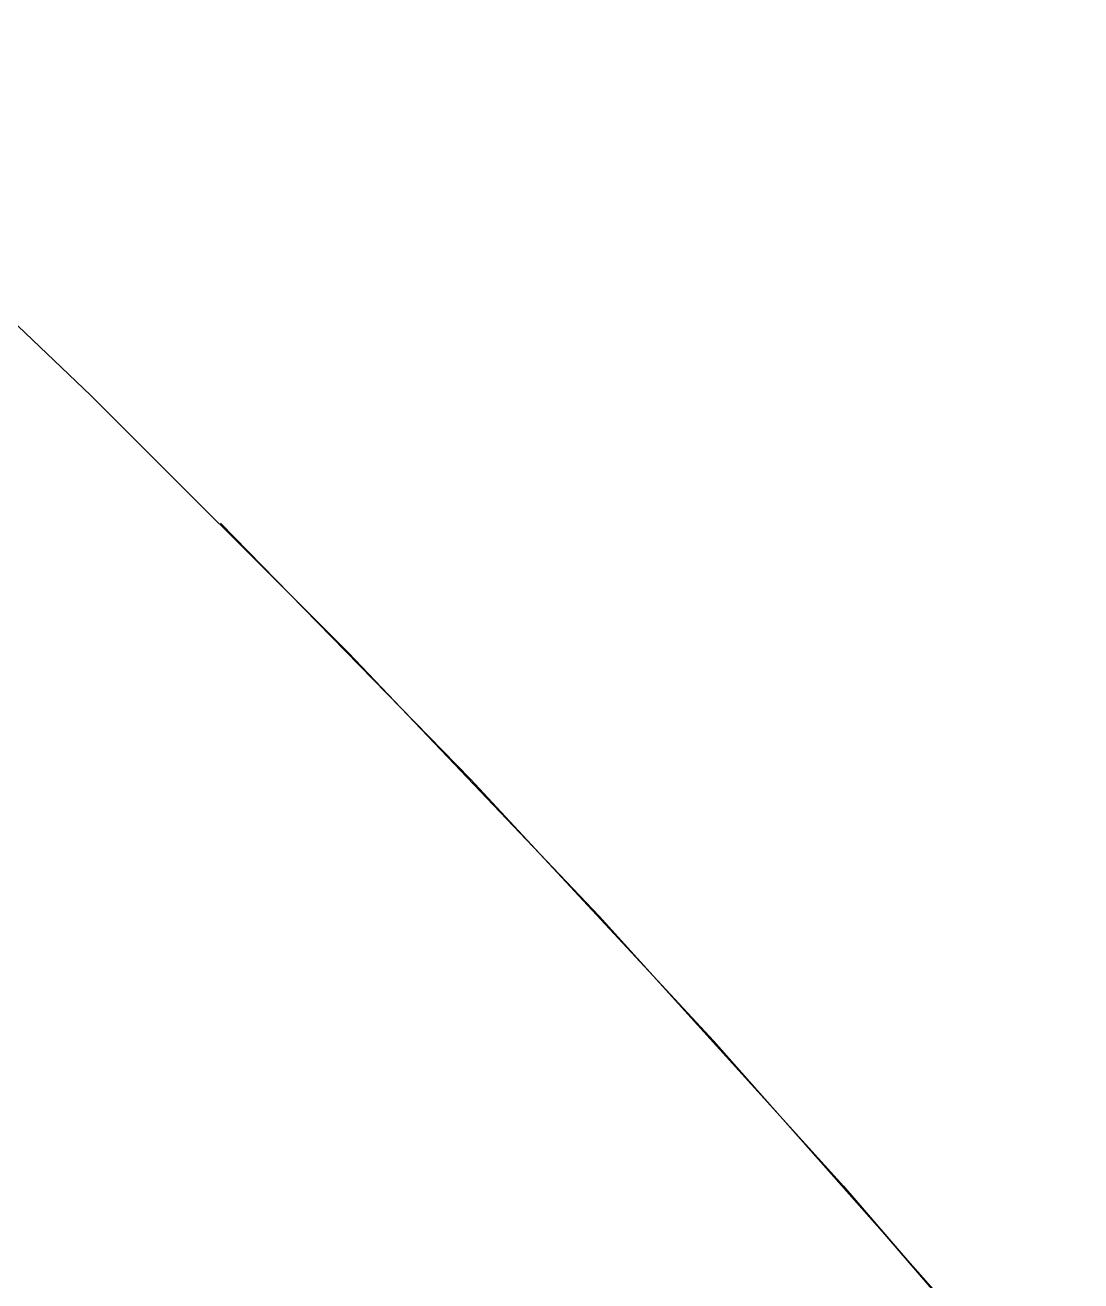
# Model space of a CAD drawing. Header units: metres. Extents: x -20 to 20, y -20 to 20.
# Drawn here: x 13.874 to 15.321, y 13.104 to 14.825 of the extents above; entities that cross this region are included whole.
import ezdxf

# ---------------------------------------------------------------- set-up
doc = ezdxf.new("R2010")
doc.units = ezdxf.units.M

msp = doc.modelspace()

# ---------------------------------------------------------------- meshes
at = {"layer": '10', "color": 2}
mesh = msp.add_polyface(dxfattribs=at)
corners = [(13.7842, 14.4912, 16), (13.4249, 14.8247, 16), (13.7842, 14.4912, 16.5), (13.9647, 14.3173, 17), (13.9647, 14.3173, 17.5), (14.3173, 13.9647, 17.5), (13.6035, 14.661, 17), (13.6035, 14.661, 17.5), (13.9647, 14.3173, 18), (14.3173, 13.9647, 18), (13.6035, 14.661, 18), (13.9647, 14.3173, 18.5), (14.3173, 13.9647, 18.5), (13.6035, 14.661, 18.5), (13.9647, 14.3173, 19), (14.3173, 13.9647, 19), (13.6035, 14.661, 19), (13.9647, 14.3173, 19.5), (14.3173, 13.9647, 19.5), (13.6035, 14.661, 19.5), (13.9647, 14.3173, 20), (14.3173, 13.9647, 20), (13.6035, 14.661, 20), (13.9647, 14.3173, -20), (13.9647, 14.3173, -19.5), (14.3173, 13.9647, -19.5), (13.6035, 14.661, -20), (13.6035, 14.661, -19.5), (13.9647, 14.3173, -19), (14.3173, 13.9647, -19), (13.6035, 14.661, -19), (13.9647, 14.3173, -18.5), (14.3173, 13.9647, -18.5), (13.6035, 14.661, -18.5), (13.9647, 14.3173, -18), (14.3173, 13.9647, -18), (13.6035, 14.661, -18), (13.9647, 14.3173, -17.5), (14.3173, 13.9647, -17.5), (13.6035, 14.661, -17.5), (13.9647, 14.3173, -17), (14.3173, 13.9647, -17), (13.6035, 14.661, -17)]
mesh.append_faces([[corners[k] for k in face] for face in [(0, 1, 2), (3, 4, 5), (3, 6, 4), (6, 7, 4), (4, 8, 9), (4, 7, 8), (7, 10, 8), (8, 11, 12), (8, 10, 11), (10, 13, 11), (11, 14, 15), (11, 13, 14), (13, 16, 14), (14, 17, 18), (14, 16, 17), (16, 19, 17), (17, 20, 21), (17, 19, 20), (19, 22, 20), (23, 24, 25), (23, 26, 24), (26, 27, 24), (24, 28, 29), (24, 27, 28), (27, 30, 28), (28, 31, 32), (28, 30, 31), (30, 33, 31), (31, 34, 35), (31, 33, 34), (33, 36, 34), (34, 37, 38), (34, 36, 37), (36, 39, 37), (37, 40, 41), (37, 39, 40), (39, 42, 40)]], dxfattribs={"color": 2})
mesh = msp.add_polyface(dxfattribs=at)
corners = [(14.1421, 14.1421, 4), (14.1421, 14.1421, 4.5), (14.4845, 13.7913, 4.5), (14.1421, 14.1421, 5), (14.4845, 13.7913, 5), (14.1421, 14.1421, 5.5), (14.4845, 13.7913, 5.5), (14.1421, 14.1421, 6), (14.4845, 13.7913, 6), (14.1421, 14.1421, 6.5), (14.4845, 13.7913, 6.5), (14.1421, 14.1421, 7), (14.4845, 13.7913, 7), (14.1421, 14.1421, 7.5), (14.4845, 13.7913, 7.5), (14.1421, 14.1421, 8), (14.4845, 13.7913, 8), (14.1421, 14.1421, 8.5), (14.4845, 13.7913, 8.5), (14.1421, 14.1421, 9), (14.4845, 13.7913, 9), (14.1421, 14.1421, 9.5), (14.4845, 13.7913, 9.5), (14.1421, 14.1421, 10), (14.4845, 13.7913, 10), (14.1421, 14.1421, 10.5), (14.4845, 13.7913, 10.5), (14.1421, 14.1421, 11), (14.4845, 13.7913, 11), (14.1421, 14.1421, 11.5), (14.4845, 13.7913, 11.5), (14.1421, 14.1421, 12), (14.4845, 13.7913, 12), (14.1421, 14.1421, 12.5), (14.4845, 13.7913, 12.5), (14.1421, 14.1421, 13), (14.4845, 13.7913, 13), (14.1421, 14.1421, 13.5), (14.4845, 13.7913, 13.5), (14.1421, 14.1421, 14), (14.4845, 13.7913, 14), (14.1421, 14.1421, 14.5), (14.4845, 13.7913, 14.5), (14.1421, 14.1421, 15), (14.4845, 13.7913, 15), (14.1421, 14.1421, 15.5), (14.4845, 13.7913, 15.5), (14.1421, 14.1421, 16), (14.4845, 13.7913, 16), (14.1421, 14.1421, 16.5), (14.4845, 13.7913, 16.5), (14.3173, 13.9647, 17), (13.9647, 14.3173, 17), (14.3173, 13.9647, 17.5), (13.9647, 14.3173, 17.5), (14.3173, 13.9647, 18), (13.9647, 14.3173, 18), (14.3173, 13.9647, 18.5), (13.9647, 14.3173, 18.5), (14.3173, 13.9647, 19), (13.9647, 14.3173, 19), (14.3173, 13.9647, 19.5), (13.9647, 14.3173, 19.5), (14.3173, 13.9647, 20), (14.3173, 13.9647, -20), (13.9647, 14.3173, -20), (14.3173, 13.9647, -19.5), (13.9647, 14.3173, -19.5), (14.3173, 13.9647, -19), (13.9647, 14.3173, -19), (14.3173, 13.9647, -18.5), (13.9647, 14.3173, -18.5), (14.3173, 13.9647, -18), (13.9647, 14.3173, -18), (14.3173, 13.9647, -17.5), (13.9647, 14.3173, -17.5), (14.3173, 13.9647, -17)]
mesh.append_faces([[corners[k] for k in face] for face in [(0, 1, 2), (1, 3, 4), (3, 5, 6), (5, 7, 8), (7, 9, 10), (9, 11, 12), (11, 13, 14), (13, 15, 16), (15, 17, 18), (17, 19, 20), (19, 21, 22), (21, 23, 24), (23, 25, 26), (25, 27, 28), (27, 29, 30), (29, 31, 32), (31, 33, 34), (33, 35, 36), (35, 37, 38), (37, 39, 40), (39, 41, 42), (41, 43, 44), (43, 45, 46), (45, 47, 48), (47, 49, 50), (51, 52, 53), (53, 54, 55), (55, 56, 57), (57, 58, 59), (59, 60, 61), (61, 62, 63), (64, 65, 66), (66, 67, 68), (68, 69, 70), (70, 71, 72), (72, 73, 74), (74, 75, 76)]], dxfattribs={"color": 2})
mesh = msp.add_polyface(dxfattribs=at)
corners = [(14.4845, 13.7913, -16.5), (14.1421, 14.1421, -16.5), (14.4845, 13.7913, -16), (14.1421, 14.1421, -16), (14.4845, 13.7913, -15.5), (14.1421, 14.1421, -15.5), (14.4845, 13.7913, -15), (14.1421, 14.1421, -15), (14.4845, 13.7913, -14.5), (14.1421, 14.1421, -14.5), (14.4845, 13.7913, -14), (14.1421, 14.1421, -14), (14.4845, 13.7913, -13.5), (14.1421, 14.1421, -13.5), (14.4845, 13.7913, -13), (14.1421, 14.1421, -13), (14.4845, 13.7913, -12.5), (14.1421, 14.1421, -12.5), (14.4845, 13.7913, -12), (14.1421, 14.1421, -12), (14.4845, 13.7913, -11.5), (14.1421, 14.1421, -11.5), (14.4845, 13.7913, -11), (14.1421, 14.1421, -11), (14.4845, 13.7913, -10.5), (14.1421, 14.1421, -10.5), (14.4845, 13.7913, -10), (14.1421, 14.1421, -10), (14.4845, 13.7913, -9.5), (14.1421, 14.1421, -9.5), (14.4845, 13.7913, -9), (14.1421, 14.1421, -9), (14.4845, 13.7913, -8.5), (14.1421, 14.1421, -8.5), (14.4845, 13.7913, -8), (14.1421, 14.1421, -8), (14.4845, 13.7913, -7.5), (14.1421, 14.1421, -7.5), (14.4845, 13.7913, -7), (14.1421, 14.1421, -7), (14.4845, 13.7913, -6.5), (14.1421, 14.1421, -6.5), (14.4845, 13.7913, -6), (14.1421, 14.1421, -6), (14.4845, 13.7913, -5.5), (14.1421, 14.1421, -5.5), (14.4845, 13.7913, -5), (14.1421, 14.1421, -5), (14.4845, 13.7913, -4.5), (14.1421, 14.1421, -4.5), (14.4845, 13.7913, -4), (14.1421, 14.1421, -4), (14.4845, 13.7913, -3.5), (14.1421, 14.1421, -3.5), (14.4845, 13.7913, -3), (14.1421, 14.1421, -3), (14.4845, 13.7913, -2.5), (14.1421, 14.1421, -2.5), (14.4845, 13.7913, -2), (14.1421, 14.1421, -2), (14.4845, 13.7913, -1.5), (14.1421, 14.1421, -1.5), (14.4845, 13.7913, -1), (14.1421, 14.1421, -1), (14.4845, 13.7913, -0.5), (14.1421, 14.1421, -0.5), (14.4845, 13.7913), (14.3173, 13.9647, -19), (14.3173, 13.9647, -18.5), (14.661, 13.6035, -18.5), (14.3173, 13.9647, -18), (14.661, 13.6035, -18), (14.3173, 13.9647, -17.5), (14.661, 13.6035, -17.5), (14.3173, 13.9647, -17), (14.661, 13.6035, -17)]
mesh.append_faces([[corners[k] for k in face] for face in [(0, 1, 2), (2, 3, 4), (4, 5, 6), (6, 7, 8), (8, 9, 10), (10, 11, 12), (12, 13, 14), (14, 15, 16), (16, 17, 18), (18, 19, 20), (20, 21, 22), (22, 23, 24), (24, 25, 26), (26, 27, 28), (28, 29, 30), (30, 31, 32), (32, 33, 34), (34, 35, 36), (36, 37, 38), (38, 39, 40), (40, 41, 42), (42, 43, 44), (44, 45, 46), (46, 47, 48), (48, 49, 50), (50, 51, 52), (52, 53, 54), (54, 55, 56), (56, 57, 58), (58, 59, 60), (60, 61, 62), (62, 63, 64), (64, 65, 66), (67, 68, 69), (68, 70, 71), (70, 72, 73), (72, 74, 75)]], dxfattribs={"color": 2})
mesh = msp.add_polyface(dxfattribs=at)
corners = [(14.1421, 14.1421, -16.5), (14.1421, 14.1421, -16), (14.4845, 13.7913, -16), (14.1421, 14.1421, -15.5), (14.4845, 13.7913, -15.5), (14.1421, 14.1421, -15), (14.4845, 13.7913, -15), (14.1421, 14.1421, -14.5), (14.4845, 13.7913, -14.5), (14.4845, 13.7913), (14.1421, 14.1421), (14.4845, 13.7913, 0.5), (14.1421, 14.1421, 0.5), (14.4845, 13.7913, 1), (14.1421, 14.1421, 1), (14.4845, 13.7913, 1.5), (14.1421, 14.1421, 1.5), (14.4845, 13.7913, 2), (14.1421, 14.1421, 2), (14.4845, 13.7913, 2.5), (14.1421, 14.1421, 2.5), (14.4845, 13.7913, 3), (14.1421, 14.1421, 3), (14.4845, 13.7913, 3.5), (14.1421, 14.1421, 3.5), (14.4845, 13.7913, 4), (14.1421, 14.1421, 4), (14.4845, 13.7913, 4.5), (14.1421, 14.1421, 4.5), (14.4845, 13.7913, 5), (14.1421, 14.1421, 5), (14.4845, 13.7913, 5.5), (14.1421, 14.1421, 5.5), (14.4845, 13.7913, 6), (14.1421, 14.1421, 6), (14.4845, 13.7913, 6.5), (14.1421, 14.1421, 6.5), (14.4845, 13.7913, 7), (14.1421, 14.1421, 7), (14.4845, 13.7913, 7.5), (14.1421, 14.1421, 7.5), (14.4845, 13.7913, 8), (14.1421, 14.1421, 8), (14.4845, 13.7913, 8.5), (14.1421, 14.1421, 8.5), (14.4845, 13.7913, 9), (14.1421, 14.1421, 9), (14.4845, 13.7913, 9.5), (14.1421, 14.1421, 9.5), (14.4845, 13.7913, 10), (14.1421, 14.1421, 10), (14.4845, 13.7913, 10.5), (14.1421, 14.1421, 10.5), (14.4845, 13.7913, 11), (14.1421, 14.1421, 11), (14.4845, 13.7913, 11.5), (14.1421, 14.1421, 11.5), (14.4845, 13.7913, 12), (14.1421, 14.1421, 12), (14.4845, 13.7913, 12.5), (14.1421, 14.1421, 12.5), (14.4845, 13.7913, 13), (14.1421, 14.1421, 13), (14.4845, 13.7913, 13.5), (14.1421, 14.1421, 13.5), (14.4845, 13.7913, 14), (14.1421, 14.1421, 14), (14.4845, 13.7913, 14.5), (14.1421, 14.1421, 14.5), (14.4845, 13.7913, 15), (14.1421, 14.1421, 15), (14.4845, 13.7913, 15.5), (14.1421, 14.1421, 15.5), (14.4845, 13.7913, 16), (14.1421, 14.1421, 16), (14.4845, 13.7913, 16.5)]
mesh.append_faces([[corners[k] for k in face] for face in [(0, 1, 2), (1, 3, 4), (3, 5, 6), (5, 7, 8), (9, 10, 11), (11, 12, 13), (13, 14, 15), (15, 16, 17), (17, 18, 19), (19, 20, 21), (21, 22, 23), (23, 24, 25), (25, 26, 27), (27, 28, 29), (29, 30, 31), (31, 32, 33), (33, 34, 35), (35, 36, 37), (37, 38, 39), (39, 40, 41), (41, 42, 43), (43, 44, 45), (45, 46, 47), (47, 48, 49), (49, 50, 51), (51, 52, 53), (53, 54, 55), (55, 56, 57), (57, 58, 59), (59, 60, 61), (61, 62, 63), (63, 64, 65), (65, 66, 67), (67, 68, 69), (69, 70, 71), (71, 72, 73), (73, 74, 75)]], dxfattribs={"color": 2})
mesh = msp.add_polyface(dxfattribs=at)
corners = [(14.1421, 14.1421, -14.5), (14.1421, 14.1421, -14), (14.4845, 13.7913, -14), (14.1421, 14.1421, -13.5), (14.4845, 13.7913, -13.5), (14.1421, 14.1421, -13), (14.4845, 13.7913, -13), (14.1421, 14.1421, -12.5), (14.4845, 13.7913, -12.5), (14.1421, 14.1421, -12), (14.4845, 13.7913, -12), (14.1421, 14.1421, -11.5), (14.4845, 13.7913, -11.5), (14.1421, 14.1421, -11), (14.4845, 13.7913, -11), (14.1421, 14.1421, -10.5), (14.4845, 13.7913, -10.5), (14.1421, 14.1421, -10), (14.4845, 13.7913, -10), (14.1421, 14.1421, -9.5), (14.4845, 13.7913, -9.5), (14.1421, 14.1421, -9), (14.4845, 13.7913, -9), (14.1421, 14.1421, -8.5), (14.4845, 13.7913, -8.5), (14.1421, 14.1421, -8), (14.4845, 13.7913, -8), (14.1421, 14.1421, -7.5), (14.4845, 13.7913, -7.5), (14.1421, 14.1421, -7), (14.4845, 13.7913, -7), (14.1421, 14.1421, -6.5), (14.4845, 13.7913, -6.5), (14.1421, 14.1421, -6), (14.4845, 13.7913, -6), (14.1421, 14.1421, -5.5), (14.4845, 13.7913, -5.5), (14.1421, 14.1421, -5), (14.4845, 13.7913, -5), (14.1421, 14.1421, -4.5), (14.4845, 13.7913, -4.5), (14.1421, 14.1421, -4), (14.4845, 13.7913, -4), (14.1421, 14.1421, -3.5), (14.4845, 13.7913, -3.5), (14.1421, 14.1421, -3), (14.4845, 13.7913, -3), (14.1421, 14.1421, -2.5), (14.4845, 13.7913, -2.5), (14.1421, 14.1421, -2), (14.4845, 13.7913, -2), (14.1421, 14.1421, -1.5), (14.4845, 13.7913, -1.5), (14.1421, 14.1421, -1), (14.4845, 13.7913, -1), (14.1421, 14.1421, -0.5), (14.4845, 13.7913, -0.5), (14.1421, 14.1421), (14.4845, 13.7913), (14.1421, 14.1421, 0.5), (14.4845, 13.7913, 0.5), (14.1421, 14.1421, 1), (14.4845, 13.7913, 1), (14.1421, 14.1421, 1.5), (14.4845, 13.7913, 1.5), (14.1421, 14.1421, 2), (14.4845, 13.7913, 2), (14.1421, 14.1421, 2.5), (14.4845, 13.7913, 2.5), (14.1421, 14.1421, 3), (14.4845, 13.7913, 3), (14.1421, 14.1421, 3.5), (14.4845, 13.7913, 3.5), (14.1421, 14.1421, 4), (14.4845, 13.7913, 4)]
mesh.append_faces([[corners[k] for k in face] for face in [(0, 1, 2), (1, 3, 4), (3, 5, 6), (5, 7, 8), (7, 9, 10), (9, 11, 12), (11, 13, 14), (13, 15, 16), (15, 17, 18), (17, 19, 20), (19, 21, 22), (21, 23, 24), (23, 25, 26), (25, 27, 28), (27, 29, 30), (29, 31, 32), (31, 33, 34), (33, 35, 36), (35, 37, 38), (37, 39, 40), (39, 41, 42), (41, 43, 44), (43, 45, 46), (45, 47, 48), (47, 49, 50), (49, 51, 52), (51, 53, 54), (53, 55, 56), (55, 57, 58), (57, 59, 60), (59, 61, 62), (61, 63, 64), (63, 65, 66), (65, 67, 68), (67, 69, 70), (69, 71, 72), (71, 73, 74)]], dxfattribs={"color": 2})
mesh = msp.add_polyface(dxfattribs=at)
corners = [(14.4845, 13.7913, 8), (14.4845, 13.7913, 8.5), (14.8182, 13.4321, 8.5), (14.4845, 13.7913, 9), (14.8182, 13.4321, 9), (14.4845, 13.7913, 9.5), (14.8182, 13.4321, 9.5), (14.4845, 13.7913, 10), (14.8182, 13.4321, 10), (14.4845, 13.7913, 10.5), (14.8182, 13.4321, 10.5), (14.4845, 13.7913, 11), (14.8182, 13.4321, 11), (14.4845, 13.7913, 11.5), (14.8182, 13.4321, 11.5), (14.4845, 13.7913, 12), (14.8182, 13.4321, 12), (14.4845, 13.7913, 12.5), (14.8182, 13.4321, 12.5), (14.4845, 13.7913, 13), (14.8182, 13.4321, 13), (14.4845, 13.7913, 13.5), (14.8182, 13.4321, 13.5), (14.4845, 13.7913, 14), (14.8182, 13.4321, 14), (14.4845, 13.7913, 14.5), (14.8182, 13.4321, 14.5), (14.4845, 13.7913, 15), (14.8182, 13.4321, 15), (14.4845, 13.7913, 15.5), (14.8182, 13.4321, 15.5), (14.4845, 13.7913, 16), (14.8182, 13.4321, 16), (14.4845, 13.7913, 16.5), (14.8182, 13.4321, 16.5), (14.661, 13.6035, 17), (14.3173, 13.9647, 17), (14.661, 13.6035, 17.5), (14.3173, 13.9647, 17.5), (14.661, 13.6035, 18), (14.3173, 13.9647, 18), (14.661, 13.6035, 18.5), (14.3173, 13.9647, 18.5), (14.661, 13.6035, 19), (14.3173, 13.9647, 19), (14.661, 13.6035, 19.5), (14.3173, 13.9647, 19.5), (14.661, 13.6035, 20), (14.3173, 13.9647, 20), (14.661, 13.6035, -20), (14.3173, 13.9647, -20), (14.661, 13.6035, -19.5), (14.3173, 13.9647, -19.5), (14.661, 13.6035, -19), (14.3173, 13.9647, -19), (14.661, 13.6035, -18.5), (14.3173, 13.9647, -18.5), (14.661, 13.6035, -18), (14.3173, 13.9647, -18), (14.661, 13.6035, -17.5), (14.3173, 13.9647, -17.5), (14.661, 13.6035, -17)]
mesh.append_faces([[corners[k] for k in face] for face in [(0, 1, 2), (1, 3, 4), (3, 5, 6), (5, 7, 8), (7, 9, 10), (9, 11, 12), (11, 13, 14), (13, 15, 16), (15, 17, 18), (17, 19, 20), (19, 21, 22), (21, 23, 24), (23, 25, 26), (25, 27, 28), (27, 29, 30), (29, 31, 32), (31, 33, 34), (35, 36, 37), (36, 38, 37), (37, 38, 39), (38, 40, 39), (39, 40, 41), (40, 42, 41), (41, 42, 43), (42, 44, 43), (43, 44, 45), (44, 46, 45), (45, 46, 47), (46, 48, 47), (49, 50, 51), (50, 52, 51), (51, 52, 53), (52, 54, 53), (53, 54, 55), (55, 56, 57), (57, 58, 59), (59, 60, 61)]], dxfattribs={"color": 2})
mesh = msp.add_polyface(dxfattribs=at)
corners = [(14.8182, 13.4321, -16.5), (14.4845, 13.7913, -16.5), (14.8182, 13.4321, -16), (14.4845, 13.7913, -16), (14.8182, 13.4321, -15.5), (14.4845, 13.7913, -15.5), (14.8182, 13.4321, -15), (14.4845, 13.7913, -15), (14.8182, 13.4321, -14.5), (14.4845, 13.7913, -14.5), (14.8182, 13.4321, -14), (14.8182, 13.4321, 12.5), (14.8182, 13.4321, 13), (15.143, 13.0648, 13), (14.8182, 13.4321, 13.5), (15.143, 13.0648, 13.5), (14.8182, 13.4321, 14), (15.143, 13.0648, 14), (14.8182, 13.4321, 14.5), (15.143, 13.0648, 14.5), (14.8182, 13.4321, 15), (15.143, 13.0648, 15), (14.8182, 13.4321, 15.5), (15.143, 13.0648, 15.5), (14.8182, 13.4321, 16), (15.143, 13.0648, 16), (14.8182, 13.4321, 16.5), (15.143, 13.0648, 16.5), (14.9956, 13.2337, 17), (14.661, 13.6035, 17), (14.9956, 13.2337, 17.5), (14.661, 13.6035, 17.5), (14.9956, 13.2337, 18), (14.661, 13.6035, 18), (14.9956, 13.2337, 18.5), (14.661, 13.6035, 18.5), (14.9956, 13.2337, 19), (14.661, 13.6035, 19), (14.9956, 13.2337, 19.5), (14.661, 13.6035, 19.5), (14.9956, 13.2337, 20), (14.661, 13.6035, 20), (14.9956, 13.2337, -20), (14.661, 13.6035, -20), (14.9956, 13.2337, -19.5), (14.661, 13.6035, -19.5), (14.9956, 13.2337, -19), (14.661, 13.6035, -19), (14.9956, 13.2337, -18.5), (14.661, 13.6035, -18.5), (14.9956, 13.2337, -18), (14.661, 13.6035, -18), (14.9956, 13.2337, -17.5), (14.661, 13.6035, -17.5), (14.9956, 13.2337, -17), (14.661, 13.6035, -17)]
mesh.append_faces([[corners[k] for k in face] for face in [(0, 1, 2), (2, 3, 4), (4, 5, 6), (6, 7, 8), (8, 9, 10), (11, 12, 13), (12, 14, 15), (14, 16, 17), (16, 18, 19), (18, 20, 21), (20, 22, 23), (22, 24, 25), (24, 26, 27), (28, 29, 30), (29, 31, 30), (30, 31, 32), (31, 33, 32), (32, 33, 34), (33, 35, 34), (34, 35, 36), (35, 37, 36), (36, 37, 38), (37, 39, 38), (38, 39, 40), (39, 41, 40), (42, 43, 44), (43, 45, 44), (44, 45, 46), (45, 47, 46), (46, 47, 48), (47, 49, 48), (48, 49, 50), (49, 51, 50), (50, 51, 52), (51, 53, 52), (52, 53, 54), (53, 55, 54)]], dxfattribs={"color": 2})
mesh = msp.add_polyface(dxfattribs=at)
corners = [(14.8182, 13.4321, -14), (14.4845, 13.7913, -14), (14.8182, 13.4321, -13.5), (14.4845, 13.7913, -13.5), (14.8182, 13.4321, -13), (14.4845, 13.7913, -13), (14.8182, 13.4321, -12.5), (14.4845, 13.7913, -12.5), (14.8182, 13.4321, -12), (14.4845, 13.7913, -12), (14.8182, 13.4321, -11.5), (14.4845, 13.7913, -11.5), (14.8182, 13.4321, -11), (14.4845, 13.7913, -11), (14.8182, 13.4321, -10.5), (14.4845, 13.7913, -10.5), (14.8182, 13.4321, -10), (14.4845, 13.7913, -10), (14.8182, 13.4321, -9.5), (14.4845, 13.7913, -9.5), (14.8182, 13.4321, -9), (14.4845, 13.7913, -9), (14.8182, 13.4321, -8.5), (14.4845, 13.7913, -8.5), (14.8182, 13.4321, -8), (14.4845, 13.7913, -8), (14.8182, 13.4321, -7.5), (14.4845, 13.7913, -7.5), (14.8182, 13.4321, -7), (14.4845, 13.7913, -7), (14.8182, 13.4321, -6.5), (14.4845, 13.7913, -6.5), (14.8182, 13.4321, -6), (14.4845, 13.7913, -6), (14.8182, 13.4321, -5.5), (14.4845, 13.7913, -5.5), (14.8182, 13.4321, -5), (14.4845, 13.7913, -5), (14.8182, 13.4321, -4.5), (14.4845, 13.7913, -4.5), (14.8182, 13.4321, -4), (14.4845, 13.7913, -4), (14.8182, 13.4321, -3.5), (14.4845, 13.7913, -3.5), (14.8182, 13.4321, -3), (14.4845, 13.7913, -3), (14.8182, 13.4321, -2.5), (14.4845, 13.7913, -2.5), (14.8182, 13.4321, -2), (14.4845, 13.7913, -2), (14.8182, 13.4321, -1.5), (14.4845, 13.7913, -1.5), (14.8182, 13.4321, -1), (14.4845, 13.7913, -1), (14.8182, 13.4321, -0.5), (14.4845, 13.7913, -0.5), (14.8182, 13.4321), (14.4845, 13.7913), (14.8182, 13.4321, 0.5), (14.4845, 13.7913, 0.5), (14.8182, 13.4321, 1), (14.4845, 13.7913, 1), (14.8182, 13.4321, 1.5), (14.4845, 13.7913, 1.5), (14.8182, 13.4321, 2), (14.4845, 13.7913, 2), (14.8182, 13.4321, 2.5), (14.4845, 13.7913, 2.5), (14.8182, 13.4321, 3), (14.4845, 13.7913, 3), (14.8182, 13.4321, 3.5), (14.4845, 13.7913, 3.5), (14.8182, 13.4321, 4)]
mesh.append_faces([[corners[k] for k in face] for face in [(0, 1, 2), (2, 3, 4), (4, 5, 6), (6, 7, 8), (8, 9, 10), (10, 11, 12), (12, 13, 14), (14, 15, 16), (16, 17, 18), (18, 19, 20), (20, 21, 22), (22, 23, 24), (24, 25, 26), (26, 27, 28), (28, 29, 30), (30, 31, 32), (32, 33, 34), (34, 35, 36), (36, 37, 38), (38, 39, 40), (40, 41, 42), (42, 43, 44), (44, 45, 46), (46, 47, 48), (48, 49, 50), (50, 51, 52), (52, 53, 54), (54, 55, 56), (56, 57, 58), (58, 59, 60), (60, 61, 62), (62, 63, 64), (64, 65, 66), (66, 67, 68), (68, 69, 70), (70, 71, 72)]], dxfattribs={"color": 2})
mesh = msp.add_polyface(dxfattribs=at)
corners = [(14.4845, 13.7913, -16.5), (14.4845, 13.7913, -16), (14.8182, 13.4321, -16), (14.4845, 13.7913, -15.5), (14.8182, 13.4321, -15.5), (14.4845, 13.7913, -15), (14.8182, 13.4321, -15), (14.4845, 13.7913, -14.5), (14.8182, 13.4321, -14.5), (14.4845, 13.7913, -14), (14.8182, 13.4321, -14), (14.4845, 13.7913, -13.5), (14.8182, 13.4321, -13.5), (14.4845, 13.7913, -13), (14.8182, 13.4321, -13), (14.4845, 13.7913, -12.5), (14.8182, 13.4321, -12.5), (14.4845, 13.7913, -12), (14.8182, 13.4321, -12), (14.4845, 13.7913, -11.5), (14.8182, 13.4321, -11.5), (14.4845, 13.7913, -11), (14.8182, 13.4321, -11), (14.4845, 13.7913, -10.5), (14.8182, 13.4321, -10.5), (14.8182, 13.4321, 4), (14.4845, 13.7913, 4), (14.8182, 13.4321, 4.5), (14.4845, 13.7913, 4.5), (14.8182, 13.4321, 5), (14.4845, 13.7913, 5), (14.8182, 13.4321, 5.5), (14.4845, 13.7913, 5.5), (14.8182, 13.4321, 6), (14.4845, 13.7913, 6), (14.8182, 13.4321, 6.5), (14.4845, 13.7913, 6.5), (14.8182, 13.4321, 7), (14.4845, 13.7913, 7), (14.8182, 13.4321, 7.5), (14.4845, 13.7913, 7.5), (14.8182, 13.4321, 8), (14.4845, 13.7913, 8), (14.8182, 13.4321, 8.5), (14.4845, 13.7913, 8.5), (14.8182, 13.4321, 9), (14.4845, 13.7913, 9), (14.8182, 13.4321, 9.5), (14.4845, 13.7913, 9.5), (14.8182, 13.4321, 10), (14.4845, 13.7913, 10), (14.8182, 13.4321, 10.5), (14.4845, 13.7913, 10.5), (14.8182, 13.4321, 11), (14.4845, 13.7913, 11), (14.8182, 13.4321, 11.5), (14.4845, 13.7913, 11.5), (14.8182, 13.4321, 12), (14.4845, 13.7913, 12), (14.8182, 13.4321, 12.5), (14.4845, 13.7913, 12.5), (14.8182, 13.4321, 13), (14.4845, 13.7913, 13), (14.8182, 13.4321, 13.5), (14.4845, 13.7913, 13.5), (14.8182, 13.4321, 14), (14.4845, 13.7913, 14), (14.8182, 13.4321, 14.5), (14.4845, 13.7913, 14.5), (14.8182, 13.4321, 15), (14.4845, 13.7913, 15), (14.8182, 13.4321, 15.5), (14.4845, 13.7913, 15.5), (14.8182, 13.4321, 16), (14.4845, 13.7913, 16), (14.8182, 13.4321, 16.5)]
mesh.append_faces([[corners[k] for k in face] for face in [(0, 1, 2), (1, 3, 4), (3, 5, 6), (5, 7, 8), (7, 9, 10), (9, 11, 12), (11, 13, 14), (13, 15, 16), (15, 17, 18), (17, 19, 20), (19, 21, 22), (21, 23, 24), (25, 26, 27), (27, 28, 29), (29, 30, 31), (31, 32, 33), (33, 34, 35), (35, 36, 37), (37, 38, 39), (39, 40, 41), (41, 42, 43), (43, 44, 45), (45, 46, 47), (47, 48, 49), (49, 50, 51), (51, 52, 53), (53, 54, 55), (55, 56, 57), (57, 58, 59), (59, 60, 61), (61, 62, 63), (63, 64, 65), (65, 66, 67), (67, 68, 69), (69, 70, 71), (71, 72, 73), (73, 74, 75)]], dxfattribs={"color": 2})
mesh = msp.add_polyface(dxfattribs=at)
corners = [(14.4845, 13.7913, -10.5), (14.4845, 13.7913, -10), (14.8182, 13.4321, -10), (14.4845, 13.7913, -9.5), (14.8182, 13.4321, -9.5), (14.4845, 13.7913, -9), (14.8182, 13.4321, -9), (14.4845, 13.7913, -8.5), (14.8182, 13.4321, -8.5), (14.4845, 13.7913, -8), (14.8182, 13.4321, -8), (14.4845, 13.7913, -7.5), (14.8182, 13.4321, -7.5), (14.4845, 13.7913, -7), (14.8182, 13.4321, -7), (14.4845, 13.7913, -6.5), (14.8182, 13.4321, -6.5), (14.4845, 13.7913, -6), (14.8182, 13.4321, -6), (14.4845, 13.7913, -5.5), (14.8182, 13.4321, -5.5), (14.4845, 13.7913, -5), (14.8182, 13.4321, -5), (14.4845, 13.7913, -4.5), (14.8182, 13.4321, -4.5), (14.4845, 13.7913, -4), (14.8182, 13.4321, -4), (14.4845, 13.7913, -3.5), (14.8182, 13.4321, -3.5), (14.4845, 13.7913, -3), (14.8182, 13.4321, -3), (14.4845, 13.7913, -2.5), (14.8182, 13.4321, -2.5), (14.4845, 13.7913, -2), (14.8182, 13.4321, -2), (14.4845, 13.7913, -1.5), (14.8182, 13.4321, -1.5), (14.4845, 13.7913, -1), (14.8182, 13.4321, -1), (14.4845, 13.7913, -0.5), (14.8182, 13.4321, -0.5), (14.4845, 13.7913), (14.8182, 13.4321), (14.4845, 13.7913, 0.5), (14.8182, 13.4321, 0.5), (14.4845, 13.7913, 1), (14.8182, 13.4321, 1), (14.4845, 13.7913, 1.5), (14.8182, 13.4321, 1.5), (14.4845, 13.7913, 2), (14.8182, 13.4321, 2), (14.4845, 13.7913, 2.5), (14.8182, 13.4321, 2.5), (14.4845, 13.7913, 3), (14.8182, 13.4321, 3), (14.4845, 13.7913, 3.5), (14.8182, 13.4321, 3.5), (14.4845, 13.7913, 4), (14.8182, 13.4321, 4), (14.4845, 13.7913, 4.5), (14.8182, 13.4321, 4.5), (14.4845, 13.7913, 5), (14.8182, 13.4321, 5), (14.4845, 13.7913, 5.5), (14.8182, 13.4321, 5.5), (14.4845, 13.7913, 6), (14.8182, 13.4321, 6), (14.4845, 13.7913, 6.5), (14.8182, 13.4321, 6.5), (14.4845, 13.7913, 7), (14.8182, 13.4321, 7), (14.4845, 13.7913, 7.5), (14.8182, 13.4321, 7.5), (14.4845, 13.7913, 8), (14.8182, 13.4321, 8)]
mesh.append_faces([[corners[k] for k in face] for face in [(0, 1, 2), (1, 3, 4), (3, 5, 6), (5, 7, 8), (7, 9, 10), (9, 11, 12), (11, 13, 14), (13, 15, 16), (15, 17, 18), (17, 19, 20), (19, 21, 22), (21, 23, 24), (23, 25, 26), (25, 27, 28), (27, 29, 30), (29, 31, 32), (31, 33, 34), (33, 35, 36), (35, 37, 38), (37, 39, 40), (39, 41, 42), (41, 43, 44), (43, 45, 46), (45, 47, 48), (47, 49, 50), (49, 51, 52), (51, 53, 54), (53, 55, 56), (55, 57, 58), (57, 59, 60), (59, 61, 62), (61, 63, 64), (63, 65, 66), (65, 67, 68), (67, 69, 70), (69, 71, 72), (71, 73, 74)]], dxfattribs={"color": 2})
mesh = msp.add_polyface(dxfattribs=at)
corners = [(15.143, 13.0648, -16.5), (14.8182, 13.4321, -16.5), (15.143, 13.0648, -16), (14.8182, 13.4321, -16), (15.143, 13.0648, -15.5), (14.8182, 13.4321, -15.5), (15.143, 13.0648, -15), (14.8182, 13.4321, -15), (15.143, 13.0648, -14.5), (14.8182, 13.4321, -14.5), (15.143, 13.0648, -14), (14.8182, 13.4321, -14), (15.143, 13.0648, -13.5), (14.8182, 13.4321, -13.5), (15.143, 13.0648, -13), (14.8182, 13.4321, -13), (15.143, 13.0648, -12.5), (14.8182, 13.4321, -12.5), (15.143, 13.0648, -12), (14.8182, 13.4321, -12), (15.143, 13.0648, -11.5), (14.8182, 13.4321, -11.5), (15.143, 13.0648, -11), (14.8182, 13.4321, -11), (15.143, 13.0648, -10.5), (14.8182, 13.4321, -10.5), (15.143, 13.0648, -10), (15.3209, 12.8558, 17), (14.9956, 13.2337, 17), (15.3209, 12.8558, 17.5), (14.9956, 13.2337, 17.5), (15.3209, 12.8558, 18), (14.9956, 13.2337, 18), (15.3209, 12.8558, 18.5), (14.9956, 13.2337, 18.5), (15.3209, 12.8558, 19), (14.9956, 13.2337, 19), (15.3209, 12.8558, 19.5), (14.9956, 13.2337, 19.5), (15.3209, 12.8558, 20), (14.9956, 13.2337, 20), (15.3209, 12.8558, -20), (14.9956, 13.2337, -20), (15.3209, 12.8558, -19.5), (14.9956, 13.2337, -19.5), (15.3209, 12.8558, -19), (14.9956, 13.2337, -19), (15.3209, 12.8558, -18.5), (14.9956, 13.2337, -18.5), (15.3209, 12.8558, -18), (14.9956, 13.2337, -18), (15.3209, 12.8558, -17.5), (14.9956, 13.2337, -17.5), (15.3209, 12.8558, -17), (14.9956, 13.2337, -17)]
mesh.append_faces([[corners[k] for k in face] for face in [(0, 1, 2), (2, 3, 4), (4, 5, 6), (6, 7, 8), (8, 9, 10), (10, 11, 12), (12, 13, 14), (14, 15, 16), (16, 17, 18), (18, 19, 20), (20, 21, 22), (22, 23, 24), (24, 25, 26), (27, 28, 29), (28, 30, 29), (29, 30, 31), (30, 32, 31), (31, 32, 33), (32, 34, 33), (33, 34, 35), (34, 36, 35), (35, 36, 37), (36, 38, 37), (37, 38, 39), (38, 40, 39), (41, 42, 43), (42, 44, 43), (43, 44, 45), (44, 46, 45), (45, 46, 47), (46, 48, 47), (47, 48, 49), (48, 50, 49), (49, 50, 51), (50, 52, 51), (51, 52, 53), (52, 54, 53)]], dxfattribs={"color": 2})
mesh = msp.add_polyface(dxfattribs=at)
corners = [(15.143, 13.0648, -10), (14.8182, 13.4321, -10), (15.143, 13.0648, -9.5), (14.8182, 13.4321, -9.5), (15.143, 13.0648, -9), (14.8182, 13.4321, -9), (15.143, 13.0648, -8.5), (14.8182, 13.4321, -8.5), (15.143, 13.0648, -8), (14.8182, 13.4321, -8), (15.143, 13.0648, -7.5), (14.8182, 13.4321, -7.5), (15.143, 13.0648, -7), (14.8182, 13.4321, -7), (15.143, 13.0648, -6.5), (14.8182, 13.4321, -6.5), (15.143, 13.0648, -6), (14.8182, 13.4321, -6), (15.143, 13.0648, -5.5), (14.8182, 13.4321, -5.5), (15.143, 13.0648, -5), (14.8182, 13.4321, -5), (15.143, 13.0648, -4.5), (14.8182, 13.4321, -4.5), (15.143, 13.0648, -4), (14.8182, 13.4321, -4), (15.143, 13.0648, -3.5), (14.8182, 13.4321, -3.5), (15.143, 13.0648, -3), (14.8182, 13.4321, -3), (15.143, 13.0648, -2.5), (14.8182, 13.4321, -2.5), (15.143, 13.0648, -2), (14.8182, 13.4321, -2), (15.143, 13.0648, -1.5), (14.8182, 13.4321, -1.5), (15.143, 13.0648, -1), (14.8182, 13.4321, -1), (15.143, 13.0648, -0.5), (14.8182, 13.4321, -0.5), (15.143, 13.0648), (14.8182, 13.4321), (15.143, 13.0648, 0.5), (14.8182, 13.4321, 0.5), (15.143, 13.0648, 1), (14.8182, 13.4321, 1), (15.143, 13.0648, 1.5), (14.8182, 13.4321, 1.5), (15.143, 13.0648, 2), (14.8182, 13.4321, 2), (15.143, 13.0648, 2.5), (14.8182, 13.4321, 2.5), (15.143, 13.0648, 3), (14.8182, 13.4321, 3), (15.143, 13.0648, 3.5), (14.8182, 13.4321, 3.5), (15.143, 13.0648, 4), (14.8182, 13.4321, 4), (15.143, 13.0648, 4.5), (14.8182, 13.4321, 4.5), (15.143, 13.0648, 5), (14.8182, 13.4321, 5), (15.143, 13.0648, 5.5), (14.8182, 13.4321, 5.5), (15.143, 13.0648, 6), (14.8182, 13.4321, 6), (15.143, 13.0648, 6.5), (14.8182, 13.4321, 6.5), (15.143, 13.0648, 7), (14.8182, 13.4321, 7), (15.143, 13.0648, 7.5), (14.8182, 13.4321, 7.5), (15.143, 13.0648, 8), (14.8182, 13.4321, 8), (15.143, 13.0648, 8.5)]
mesh.append_faces([[corners[k] for k in face] for face in [(0, 1, 2), (2, 3, 4), (4, 5, 6), (6, 7, 8), (8, 9, 10), (10, 11, 12), (12, 13, 14), (14, 15, 16), (16, 17, 18), (18, 19, 20), (20, 21, 22), (22, 23, 24), (24, 25, 26), (26, 27, 28), (28, 29, 30), (30, 31, 32), (32, 33, 34), (34, 35, 36), (36, 37, 38), (38, 39, 40), (40, 41, 42), (42, 43, 44), (44, 45, 46), (46, 47, 48), (48, 49, 50), (50, 51, 52), (52, 53, 54), (54, 55, 56), (56, 57, 58), (58, 59, 60), (60, 61, 62), (62, 63, 64), (64, 65, 66), (66, 67, 68), (68, 69, 70), (70, 71, 72), (72, 73, 74)]], dxfattribs={"color": 2})
mesh = msp.add_polyface(dxfattribs=at)
corners = [(14.8182, 13.4321, -16.5), (14.8182, 13.4321, -16), (15.143, 13.0648, -16), (14.8182, 13.4321, -15.5), (15.143, 13.0648, -15.5), (14.8182, 13.4321, -15), (15.143, 13.0648, -15), (14.8182, 13.4321, -14.5), (15.143, 13.0648, -14.5), (14.8182, 13.4321, -14), (15.143, 13.0648, -14), (14.8182, 13.4321, -13.5), (15.143, 13.0648, -13.5), (14.8182, 13.4321, -13), (15.143, 13.0648, -13), (14.8182, 13.4321, -12.5), (15.143, 13.0648, -12.5), (14.8182, 13.4321, -12), (15.143, 13.0648, -12), (14.8182, 13.4321, -11.5), (15.143, 13.0648, -11.5), (14.8182, 13.4321, -11), (15.143, 13.0648, -11), (14.8182, 13.4321, -10.5), (15.143, 13.0648, -10.5), (14.8182, 13.4321, -10), (15.143, 13.0648, -10), (14.8182, 13.4321, -9.5), (15.143, 13.0648, -9.5), (14.8182, 13.4321, -9), (15.143, 13.0648, -9), (14.8182, 13.4321, -8.5), (15.143, 13.0648, -8.5), (14.8182, 13.4321, -8), (15.143, 13.0648, -8), (14.8182, 13.4321, -7.5), (15.143, 13.0648, -7.5), (14.8182, 13.4321, -7), (15.143, 13.0648, -7), (14.8182, 13.4321, -6.5), (15.143, 13.0648, -6.5), (14.8182, 13.4321, -6), (15.143, 13.0648, -6), (15.143, 13.0648, 8.5), (14.8182, 13.4321, 8.5), (15.143, 13.0648, 9), (14.8182, 13.4321, 9), (15.143, 13.0648, 9.5), (14.8182, 13.4321, 9.5), (15.143, 13.0648, 10), (14.8182, 13.4321, 10), (15.143, 13.0648, 10.5), (14.8182, 13.4321, 10.5), (15.143, 13.0648, 11), (14.8182, 13.4321, 11), (15.143, 13.0648, 11.5), (14.8182, 13.4321, 11.5), (15.143, 13.0648, 12), (14.8182, 13.4321, 12), (15.143, 13.0648, 12.5), (14.8182, 13.4321, 12.5), (15.143, 13.0648, 13), (14.8182, 13.4321, 13), (15.143, 13.0648, 13.5), (14.8182, 13.4321, 13.5), (15.143, 13.0648, 14), (14.8182, 13.4321, 14), (15.143, 13.0648, 14.5), (14.8182, 13.4321, 14.5), (15.143, 13.0648, 15), (14.8182, 13.4321, 15), (15.143, 13.0648, 15.5), (14.8182, 13.4321, 15.5), (15.143, 13.0648, 16), (14.8182, 13.4321, 16), (15.143, 13.0648, 16.5)]
mesh.append_faces([[corners[k] for k in face] for face in [(0, 1, 2), (1, 3, 4), (3, 5, 6), (5, 7, 8), (7, 9, 10), (9, 11, 12), (11, 13, 14), (13, 15, 16), (15, 17, 18), (17, 19, 20), (19, 21, 22), (21, 23, 24), (23, 25, 26), (25, 27, 28), (27, 29, 30), (29, 31, 32), (31, 33, 34), (33, 35, 36), (35, 37, 38), (37, 39, 40), (39, 41, 42), (43, 44, 45), (45, 46, 47), (47, 48, 49), (49, 50, 51), (51, 52, 53), (53, 54, 55), (55, 56, 57), (57, 58, 59), (59, 60, 61), (61, 62, 63), (63, 64, 65), (65, 66, 67), (67, 68, 69), (69, 70, 71), (71, 72, 73), (73, 74, 75)]], dxfattribs={"color": 2})
mesh = msp.add_polyface(dxfattribs=at)
corners = [(14.8182, 13.4321, -6), (14.8182, 13.4321, -5.5), (15.143, 13.0648, -5.5), (14.8182, 13.4321, -5), (15.143, 13.0648, -5), (14.8182, 13.4321, -4.5), (15.143, 13.0648, -4.5), (14.8182, 13.4321, -4), (15.143, 13.0648, -4), (14.8182, 13.4321, -3.5), (15.143, 13.0648, -3.5), (14.8182, 13.4321, -3), (15.143, 13.0648, -3), (14.8182, 13.4321, -2.5), (15.143, 13.0648, -2.5), (14.8182, 13.4321, -2), (15.143, 13.0648, -2), (14.8182, 13.4321, -1.5), (15.143, 13.0648, -1.5), (14.8182, 13.4321, -1), (15.143, 13.0648, -1), (14.8182, 13.4321, -0.5), (15.143, 13.0648, -0.5), (14.8182, 13.4321), (15.143, 13.0648), (14.8182, 13.4321, 0.5), (15.143, 13.0648, 0.5), (14.8182, 13.4321, 1), (15.143, 13.0648, 1), (14.8182, 13.4321, 1.5), (15.143, 13.0648, 1.5), (14.8182, 13.4321, 2), (15.143, 13.0648, 2), (14.8182, 13.4321, 2.5), (15.143, 13.0648, 2.5), (14.8182, 13.4321, 3), (15.143, 13.0648, 3), (14.8182, 13.4321, 3.5), (15.143, 13.0648, 3.5), (14.8182, 13.4321, 4), (15.143, 13.0648, 4), (14.8182, 13.4321, 4.5), (15.143, 13.0648, 4.5), (14.8182, 13.4321, 5), (15.143, 13.0648, 5), (14.8182, 13.4321, 5.5), (15.143, 13.0648, 5.5), (14.8182, 13.4321, 6), (15.143, 13.0648, 6), (14.8182, 13.4321, 6.5), (15.143, 13.0648, 6.5), (14.8182, 13.4321, 7), (15.143, 13.0648, 7), (14.8182, 13.4321, 7.5), (15.143, 13.0648, 7.5), (14.8182, 13.4321, 8), (15.143, 13.0648, 8), (14.8182, 13.4321, 8.5), (15.143, 13.0648, 8.5), (14.8182, 13.4321, 9), (15.143, 13.0648, 9), (14.8182, 13.4321, 9.5), (15.143, 13.0648, 9.5), (14.8182, 13.4321, 10), (15.143, 13.0648, 10), (14.8182, 13.4321, 10.5), (15.143, 13.0648, 10.5), (14.8182, 13.4321, 11), (15.143, 13.0648, 11), (14.8182, 13.4321, 11.5), (15.143, 13.0648, 11.5), (14.8182, 13.4321, 12), (15.143, 13.0648, 12), (14.8182, 13.4321, 12.5), (15.143, 13.0648, 12.5)]
mesh.append_faces([[corners[k] for k in face] for face in [(0, 1, 2), (1, 3, 4), (3, 5, 6), (5, 7, 8), (7, 9, 10), (9, 11, 12), (11, 13, 14), (13, 15, 16), (15, 17, 18), (17, 19, 20), (19, 21, 22), (21, 23, 24), (23, 25, 26), (25, 27, 28), (27, 29, 30), (29, 31, 32), (31, 33, 34), (33, 35, 36), (35, 37, 38), (37, 39, 40), (39, 41, 42), (41, 43, 44), (43, 45, 46), (45, 47, 48), (47, 49, 50), (49, 51, 52), (51, 53, 54), (53, 55, 56), (55, 57, 58), (57, 59, 60), (59, 61, 62), (61, 63, 64), (63, 65, 66), (65, 67, 68), (67, 69, 70), (69, 71, 72), (71, 73, 74)]], dxfattribs={"color": 2})

doc.saveas('drawing.dxf')
